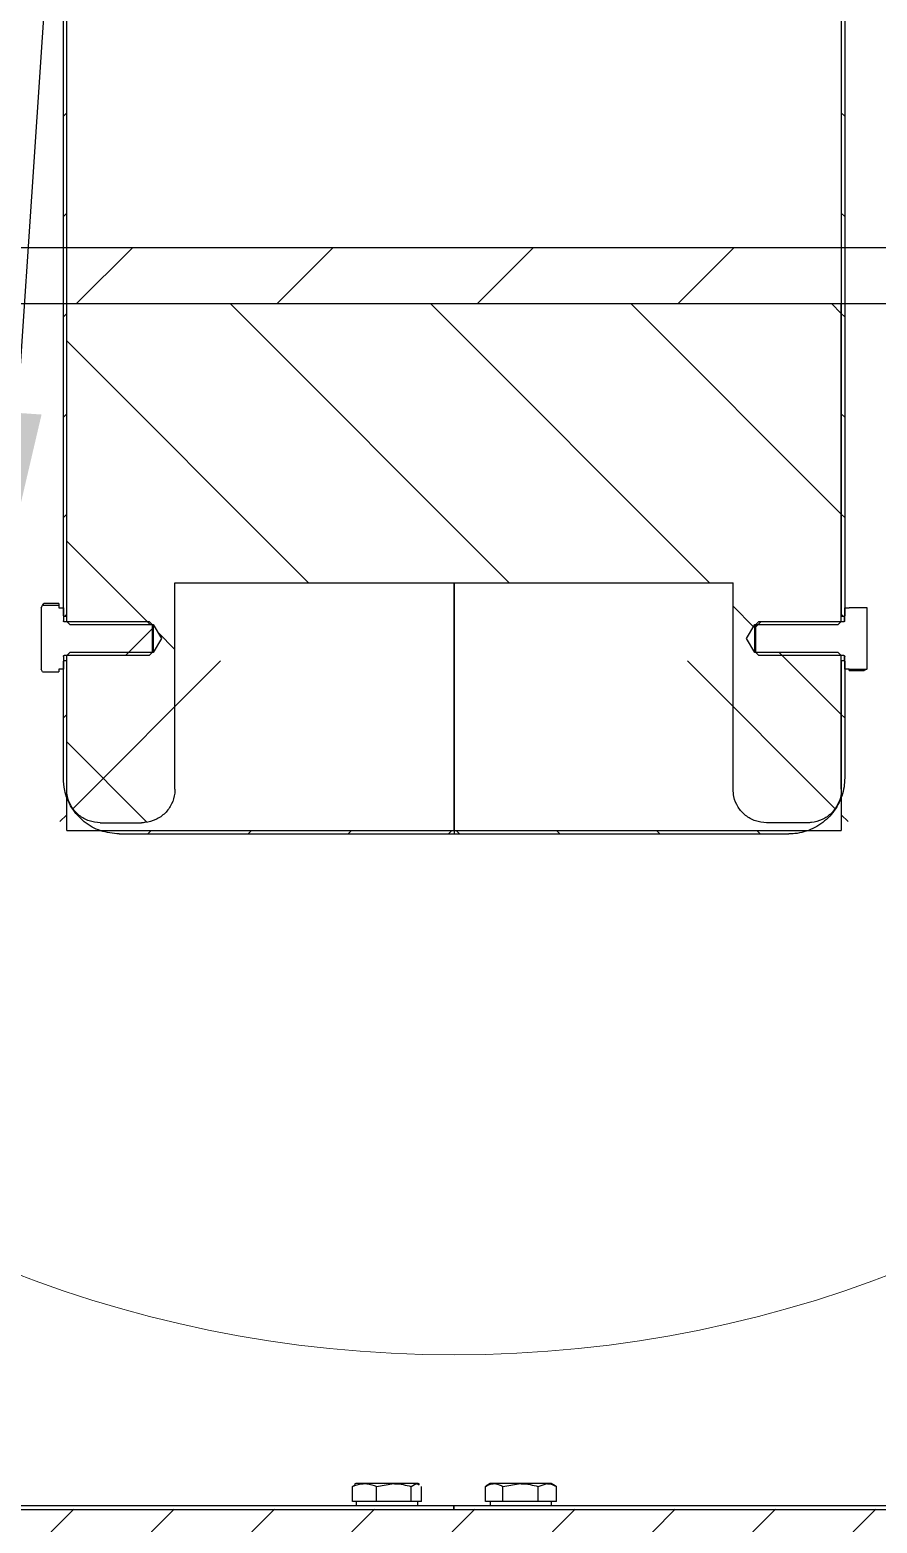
# Model space of a CAD drawing. Header units: millimetres. Extents: x 2 to 1187, y 2 to 839.
# Drawn here: x 614.39 to 633.36, y 725.56 to 759 of the extents above; entities that cross this region are included whole.
import ezdxf

# ---------------------------------------------------------------- set-up
doc = ezdxf.new("R2010")
doc.units = ezdxf.units.MM
doc.dimstyles.new('SLDDIMSTYLE0', dxfattribs={"dimtxt": 0.18, "dimasz": 3.302, "dimexe": 0, "dimexo": 0.0625, "dimgap": 0, "dimtad": 0, "dimtih": 1, "dimtoh": 1, "dimdec": 0, "dimrnd": 1e-09, "dimzin": 0, "dimdsep": 46, "dimtxsty": 'Standard', "dimsah": 1, "dimcen": 0.09, "dimadec": 0, "dimazin": 0, "dimtfac": 3.302, "dimtdec": 0, "dimtofl": 0, "dimtmove": 0, "dimatfit": 3, "dimfxl": 1, "dimfrac": 2, "dimtolj": 1, "dimtzin": 0, "dimarcsym": 0})

# ---------------------------------------------------------------- blocks, each defined once
blk = doc.blocks.new('SW_HATCH_0')
at = {"color": 0, "linetype": 'Continuous', "lineweight": 18}
for p, q in [((-58.123, 139.443), (-58.198, 139.368)), ((-40.773, 139.443), (-40.698, 139.368)), ((-58.123, 137.198), (-58.198, 137.123)), ((-40.773, 137.198), (-40.698, 137.123)), ((-56.652, 136.424), (-57.902, 135.174)), ((-52.162, 136.424), (-53.412, 135.174)), ((-47.672, 136.424), (-48.922, 135.174)), ((-43.181, 136.424), (-44.431, 135.174)), ((-54.465, 135.174), (-48.215, 128.924)), ((-49.974, 135.174), (-43.724, 128.924)), ((-45.484, 135.174), (-40.773, 130.462)), ((-40.994, 135.174), (-40.773, 134.952)), ((-58.123, 134.952), (-58.198, 134.877)), ((-40.773, 134.952), (-40.698, 134.877)), ((-58.123, 134.342), (-52.705, 128.924)), ((-58.123, 132.707), (-58.198, 132.632)), ((-40.773, 132.707), (-40.698, 132.632)), ((-58.123, 130.462), (-58.198, 130.387)), ((-40.773, 130.462), (-40.698, 130.387)), ((-58.123, 129.852), (-56.257, 127.986)), ((-58.123, 128.217), (-58.167, 128.174)), ((-43.198, 128.397), (-42.739, 127.938)), ((-40.773, 128.217), (-40.729, 128.174)), ((-56.198, 127.897), (-56.797, 127.299)), ((-56.078, 127.807), (-55.698, 127.427)), ((-42.576, 128.049), (-42.698, 127.927)), ((-54.677, 127.174), (-57.989, 123.861)), ((-44.22, 127.174), (-40.917, 123.871)), ((-42.162, 127.361), (-40.773, 125.972)), ((-58.123, 125.972), (-58.198, 125.897)), ((-40.773, 125.972), (-40.698, 125.897)), ((-58.123, 125.362), (-56.326, 123.565)), ((-58.123, 123.727), (-58.276, 123.574)), ((-40.773, 123.727), (-40.62, 123.574)), ((-56.231, 123.374), (-56.306, 123.299)), ((-53.986, 123.374), (-54.061, 123.299)), ((-51.741, 123.374), (-51.816, 123.299)), ((-49.496, 123.374), (-49.571, 123.299)), ((-49.4, 123.374), (-49.325, 123.299)), ((-47.155, 123.374), (-47.08, 123.299)), ((-44.91, 123.374), (-44.835, 123.299)), ((-42.665, 123.374), (-42.59, 123.299)), ((-57.961, 108.174), (-66.711, 99.424)), ((-55.716, 108.174), (-64.466, 99.424)), ((-53.471, 108.174), (-62.221, 99.424)), ((-40.001, 108.174), (-61.948, 86.226)), ((-42.246, 108.174), (-61.948, 88.471)), ((-44.491, 108.174), (-61.948, 90.716)), ((-46.736, 108.174), (-61.948, 92.961)), ((-48.981, 108.174), (-61.948, 95.206)), ((-51.226, 108.174), (-61.948, 97.452))]:
    blk.add_line(p, q, dxfattribs=at)

msp = doc.modelspace()

# ---------------------------------------------------------------- linework, layer by layer
at = {"color": 7, "linetype": 'Continuous', "lineweight": 25}
for p, q in [((615.1358, 745.8712), (615.1358, 767.3587)), ((615.2108, 745.8649), (615.2108, 767.3649)), ((632.5608, 767.3649), (632.5608, 745.8649)), ((632.6358, 767.3587), (632.6358, 745.8712)), ((638.8858, 754.1149), (607.6358, 754.1149)), ((609.3858, 752.8649), (638.8858, 752.8649)), ((615.2108, 745.7462), (615.2108, 752.8649)), ((615.2108, 752.8649), (632.5608, 752.8649)), ((632.5608, 745.7462), (632.5608, 752.8649)), ((617.6358, 746.6149), (630.1358, 746.6149)), ((617.6358, 741.9899), (617.6358, 746.6149)), ((630.1358, 741.9899), (630.1358, 746.6149)), ((614.6358, 746.0524), (614.6682, 746.1087)), ((614.6358, 746.0524), (614.6358, 744.6774)), ((614.6682, 746.1087), (614.6972, 746.1518)), ((615.0358, 746.1087), (614.6682, 746.1087)), ((615.0358, 746.1518), (614.6972, 746.1518)), ((615.0358, 746.1518), (615.0358, 746.1087)), ((615.0358, 746.1087), (615.0358, 746.0524)), ((615.0358, 746.0524), (615.1358, 746.0524)), ((615.1358, 746.0524), (615.1358, 745.7649)), ((632.6358, 745.7649), (632.6358, 746.0524)), ((632.6358, 746.0524), (632.7358, 746.0524)), ((633.1348, 746.054), (632.7358, 746.054)), ((632.7358, 746.0524), (632.7358, 746.054)), ((633.1348, 746.054), (633.1358, 746.0524)), ((633.1358, 744.6774), (633.1358, 746.0524)), ((615.1358, 745.8712), (615.142, 745.8649)), ((615.142, 745.8649), (615.2108, 745.8649)), ((615.142, 745.8649), (615.142, 745.756)), ((617.0656, 745.7399), (615.1608, 745.7399)), ((615.2108, 745.7462), (615.2795, 745.6774)), ((617.1358, 745.6698), (617.0656, 745.7399)), ((630.7059, 745.7399), (630.6358, 745.6698)), ((632.6108, 745.7399), (630.7059, 745.7399)), ((632.492, 745.6774), (632.5608, 745.7462)), ((632.5608, 745.8649), (632.6295, 745.8649)), ((632.6295, 745.8649), (632.6358, 745.8712)), ((632.6295, 745.7527), (632.6295, 745.8649)), ((615.2795, 745.6774), (617.148, 745.6774)), ((617.1358, 745.06), (617.1358, 745.6698)), ((617.148, 745.6774), (617.3358, 745.3649)), ((617.148, 745.6774), (617.148, 745.0524)), ((630.4358, 745.3649), (630.6235, 745.6774)), ((630.6235, 745.6774), (632.492, 745.6774)), ((630.6235, 745.0524), (630.6235, 745.6774)), ((630.6358, 745.6698), (630.6358, 745.06)), ((615.2795, 745.0524), (615.2108, 744.9837)), ((617.148, 745.0524), (615.2795, 745.0524)), ((617.0656, 744.9899), (617.1358, 745.06)), ((617.3358, 745.3649), (617.148, 745.0524)), ((630.6235, 745.0524), (630.4358, 745.3649)), ((632.492, 745.0524), (630.6235, 745.0524)), ((630.6358, 745.06), (630.7059, 744.9899)), ((632.5608, 744.9837), (632.492, 745.0524)), ((615.1358, 744.9649), (615.1358, 744.6774)), ((615.142, 744.8649), (615.1358, 744.8587)), ((615.1358, 742.2399), (615.1358, 744.8587)), ((615.142, 744.9772), (615.142, 744.8649)), ((615.2108, 744.8649), (615.142, 744.8649)), ((615.1608, 744.9899), (617.0656, 744.9899)), ((615.2108, 741.9899), (615.2108, 744.9837)), ((615.2108, 741.0649), (615.2108, 744.8649)), ((630.7059, 744.9899), (632.6108, 744.9899)), ((632.5608, 741.9899), (632.5608, 744.9837)), ((632.5608, 744.8649), (632.5608, 741.0649)), ((632.6295, 744.8649), (632.5608, 744.8649)), ((632.6295, 744.8649), (632.6295, 744.9738)), ((632.6358, 744.8587), (632.6295, 744.8649)), ((632.6358, 744.6774), (632.6358, 744.9649)), ((632.6358, 744.8587), (632.6358, 742.2399)), ((614.6682, 744.6211), (614.6358, 744.6774)), ((614.6682, 744.6211), (615.0358, 744.6211)), ((615.1358, 744.6774), (615.0358, 744.6774)), ((615.0358, 744.6774), (615.0358, 744.6211)), ((632.7358, 744.6774), (632.6358, 744.6774)), ((632.7358, 744.6758), (632.7358, 744.6774)), ((632.7358, 744.6758), (633.1348, 744.6758)), ((632.7358, 744.6518), (632.7358, 744.6758)), ((632.7358, 744.6518), (633.0744, 744.6518)), ((633.1348, 744.6758), (633.0744, 744.6518)), ((633.1358, 744.6774), (633.1348, 744.6758)), ((615.2108, 741.0649), (623.8858, 741.0649)), ((615.9608, 741.2399), (616.8858, 741.2399)), ((623.8858, 741.0649), (623.8858, 740.9899)), ((623.8858, 741.0649), (632.5608, 741.0649)), ((631.8108, 741.2399), (630.8858, 741.2399)), ((616.3858, 740.9899), (623.8858, 740.9899)), ((623.8858, 740.9899), (631.3858, 740.9899)), ((621.6647, 726.4088), (621.6104, 726.3785)), ((621.6104, 726.0399), (621.6104, 726.3785)), ((621.6973, 726.4399), (621.6594, 726.418)), ((621.8796, 726.4399), (621.6973, 726.4399)), ((622.536, 726.4399), (621.8796, 726.4399)), ((622.1488, 726.3785), (622.536, 726.4399)), ((622.1488, 726.0399), (622.1488, 726.3785)), ((623.0412, 726.4399), (622.536, 726.4399)), ((622.9232, 726.3785), (623.0412, 726.4399)), ((622.9232, 726.0399), (622.9232, 726.3785)), ((623.0723, 726.4399), (623.0412, 726.4399)), ((623.1102, 726.418), (623.0723, 726.4399)), ((623.1592, 726.0399), (623.1592, 726.3785)), ((624.5909, 726.0399), (624.5909, 726.3785)), ((624.6972, 726.4399), (624.5975, 726.3823)), ((624.7843, 726.4399), (624.6972, 726.4399)), ((625.3745, 726.4399), (624.7843, 726.4399)), ((624.9776, 726.3785), (625.3745, 726.4399)), ((624.9776, 726.0399), (624.9776, 726.3785)), ((625.9749, 726.4399), (625.3745, 726.4399)), ((625.7714, 726.3785), (625.9749, 726.4399)), ((625.7714, 726.0399), (625.7714, 726.3785)), ((626.0722, 726.4399), (625.9749, 726.4399)), ((626.1719, 726.3823), (626.0722, 726.4399)), ((626.1785, 726.0399), (626.1785, 726.3785)), ((621.8796, 726.0399), (621.6104, 726.0399)), ((621.6973, 726.0399), (621.6973, 725.9399)), ((622.1488, 726.0399), (621.8796, 726.0399)), ((622.536, 726.0399), (622.1488, 726.0399)), ((622.9232, 726.0399), (622.536, 726.0399)), ((623.0412, 726.0399), (622.9232, 726.0399)), ((623.1592, 726.0399), (623.0412, 726.0399)), ((623.0723, 725.9399), (623.0723, 726.0399)), ((624.7843, 726.0399), (624.5909, 726.0399)), ((624.6972, 726.0399), (624.6972, 725.9399)), ((624.9776, 726.0399), (624.7843, 726.0399)), ((625.3745, 726.0399), (624.9776, 726.0399)), ((625.7714, 726.0399), (625.3745, 726.0399)), ((625.9749, 726.0399), (625.7714, 726.0399)), ((626.1785, 726.0399), (625.9749, 726.0399)), ((626.0722, 725.9399), (626.0722, 726.0399)), ((623.8848, 725.9399), (613.8858, 725.9399)), ((613.8858, 725.8649), (633.8858, 725.8649)), ((623.8847, 725.9399), (623.8847, 725.8649)), ((633.8858, 725.9399), (623.8847, 725.9399)), ((623.8848, 725.8649), (623.8848, 725.9399))]:
    msp.add_line(p, q, dxfattribs=at)
at = {"color": 7, "linetype": 'Continuous', "lineweight": 25, "flags": 128}
for points in [[(623.8858, 746.6016), (623.8858, 746.2691), (623.8858, 745.4108), (623.8858, 744.6182), (623.8858, 743.8961), (623.8858, 743.2486), (623.8858, 742.6795), (623.8858, 742.1922), (623.8858, 741.7896), (623.8858, 741.4739), (623.8858, 741.2471), (623.8858, 741.1105), (623.8858, 741.0649)], [(623.8858, 741.0649), (623.8858, 741.1105), (623.8858, 741.2471), (623.8858, 741.4739), (623.8858, 741.7896), (623.8858, 742.1922), (623.8858, 742.6795), (623.8858, 743.2486), (623.8858, 743.8961), (623.8858, 744.6182), (623.8858, 745.4108), (623.8858, 746.2691), (623.8858, 746.5964)]]:
    msp.add_lwpolyline(points, dxfattribs=at)
at = {"color": 7, "linetype": 'Continuous', "lineweight": 18}
msp.add_circle((623.8858, 756.6149), 27.2907, dxfattribs=at)
at = {"color": 7, "linetype": 'Continuous', "lineweight": 25}
for points, knots in [([(633.1358, 746.0508), (633.1357, 746.0514), (633.1356, 746.0525), (633.1351, 746.0536), (633.1348, 746.054)], [0, 0, 0, 0, 0.5976347, 1, 1, 1, 1]), ([(615.1608, 745.7399), (615.158, 745.7402), (615.1524, 745.7407), (615.1449, 745.745), (615.1392, 745.7513), (615.1362, 745.7584), (615.1359, 745.763), (615.1358, 745.7649)], [0, 0, 0, 0, 0.2134309, 0.4281226, 0.6428143, 0.857506, 1, 1, 1, 1]), ([(632.6358, 745.7649), (632.6357, 745.764), (632.6356, 745.7602), (632.6337, 745.7538), (632.6287, 745.7468), (632.6217, 745.7419), (632.6153, 745.7401), (632.6117, 745.7399), (632.6108, 745.7399)], [0, 0, 0, 0, 0.0728681, 0.2875156, 0.502163, 0.7168105, 0.9314579, 1, 1, 1, 1]), ([(615.1358, 744.9649), (615.1358, 744.9659), (615.1359, 744.9696), (615.1378, 744.976), (615.1428, 744.983), (615.1498, 744.9879), (615.1562, 744.9898), (615.1599, 744.9899), (615.1608, 744.9899)], [0, 0, 0, 0, 0.0728681, 0.2875156, 0.502163, 0.7168105, 0.9314579, 1, 1, 1, 1]), ([(632.6108, 744.9899), (632.6136, 744.9896), (632.6192, 744.9891), (632.6266, 744.9848), (632.6323, 744.9785), (632.6353, 744.9714), (632.6356, 744.9668), (632.6358, 744.9649)], [0, 0, 0, 0, 0.2134309, 0.4281226, 0.6428143, 0.857506, 1, 1, 1, 1]), ([(616.3858, 740.9899), (616.2452, 741.0037), (615.9642, 741.0314), (615.5896, 741.2468), (615.3069, 741.564), (615.1571, 741.9155), (615.1418, 742.1477), (615.1358, 742.2399)], [0, 0, 0, 0, 0.2146686, 0.4293624, 0.6440562, 0.8587501, 1, 1, 1, 1]), ([(632.6358, 742.2399), (632.634, 742.1916), (632.6273, 742.0034), (632.5301, 741.6818), (632.2819, 741.3341), (631.9316, 741.0896), (631.6134, 740.9973), (631.4296, 740.9913), (631.3858, 740.9899)], [0, 0, 0, 0, 0.074119, 0.2887666, 0.5034141, 0.7180616, 0.9327091, 1, 1, 1, 1]), ([(615.9608, 741.2399), (615.8765, 741.2482), (615.7078, 741.2648), (615.4831, 741.3941), (615.3135, 741.5844), (615.2236, 741.7952), (615.2144, 741.9346), (615.2108, 741.9899)], [0, 0, 0, 0, 0.2146518, 0.4293456, 0.6440393, 0.8587331, 1, 1, 1, 1]), ([(617.6358, 741.9899), (617.6347, 741.9609), (617.6307, 741.848), (617.5724, 741.655), (617.4235, 741.4464), (617.2133, 741.2997), (617.0223, 741.2444), (616.9121, 741.2408), (616.8858, 741.2399)], [0, 0, 0, 0, 0.074102, 0.2887495, 0.503397, 0.7180446, 0.9326921, 1, 1, 1, 1]), ([(630.8858, 741.2399), (630.8015, 741.2482), (630.6328, 741.2648), (630.4081, 741.3941), (630.2385, 741.5844), (630.1486, 741.7952), (630.1394, 741.9346), (630.1358, 741.9899)], [0, 0, 0, 0, 0.2146518, 0.4293456, 0.6440393, 0.8587331, 1, 1, 1, 1]), ([(632.5608, 741.9899), (632.5597, 741.9609), (632.5557, 741.848), (632.4974, 741.655), (632.3485, 741.4464), (632.1383, 741.2997), (631.9473, 741.2444), (631.8371, 741.2408), (631.8108, 741.2399)], [0, 0, 0, 0, 0.074102, 0.2887495, 0.503397, 0.7180446, 0.9326921, 1, 1, 1, 1]), ([(621.6104, 726.3785), (621.679, 726.4037), (621.7678, 726.4364), (621.8589, 726.4393), (621.8796, 726.4399)], [0, 0, 0, 0, 0.7726909, 1, 1, 1, 1]), ([(621.8796, 726.4399), (621.952, 726.4321), (622.0432, 726.4222), (622.1308, 726.3859), (622.1488, 726.3785)], [0, 0, 0, 0, 0.7947833, 1, 1, 1, 1]), ([(622.536, 726.4399), (622.5452, 726.4398), (622.6759, 726.439), (622.8041, 726.4076), (622.9232, 726.3785)], [0, 0, 0, 0, 0.0701503, 1, 1, 1, 1]), ([(623.0412, 726.4399), (623.044, 726.4399), (623.0655, 726.4397), (623.0865, 726.4232), (623.1048, 726.4088)], [0, 0, 0, 0, 0.1301727, 1, 1, 1, 1]), ([(624.5909, 726.3785), (624.6402, 726.4037), (624.704, 726.4364), (624.7694, 726.4393), (624.7843, 726.4399)], [0, 0, 0, 0, 0.7726909, 1, 1, 1, 1]), ([(624.7843, 726.4399), (624.8363, 726.4321), (624.9017, 726.4222), (624.9647, 726.3859), (624.9776, 726.3785)], [0, 0, 0, 0, 0.79478325, 1, 1, 1, 1]), ([(625.3745, 726.4399), (625.3839, 726.4398), (625.5179, 726.439), (625.6493, 726.4076), (625.7714, 726.3785)], [0, 0, 0, 0, 0.0701503, 1, 1, 1, 1]), ([(625.9749, 726.4399), (625.9797, 726.4398), (626.0485, 726.439), (626.1158, 726.4076), (626.1785, 726.3785)], [0, 0, 0, 0, 0.07015027, 1, 1, 1, 1])]:
    msp.add_open_spline(points, degree=3, knots=knots, dxfattribs=at)

# ---------------------------------------------------------------- block references
at = {"color": 7, "linetype": 'Continuous', "lineweight": 18}
msp.add_blockref('SW_HATCH_0', (673.3338, 617.6913), dxfattribs=at)

# ---------------------------------------------------------------- leaders
at = {"color": 7, "linetype": 'Continuous', "lineweight": 0}
msp.add_leader([(613.8858, 747.1237), (617.2209, 796.9909)], dimstyle='SLDDIMSTYLE0', dxfattribs=at)

doc.saveas('drawing.dxf')
